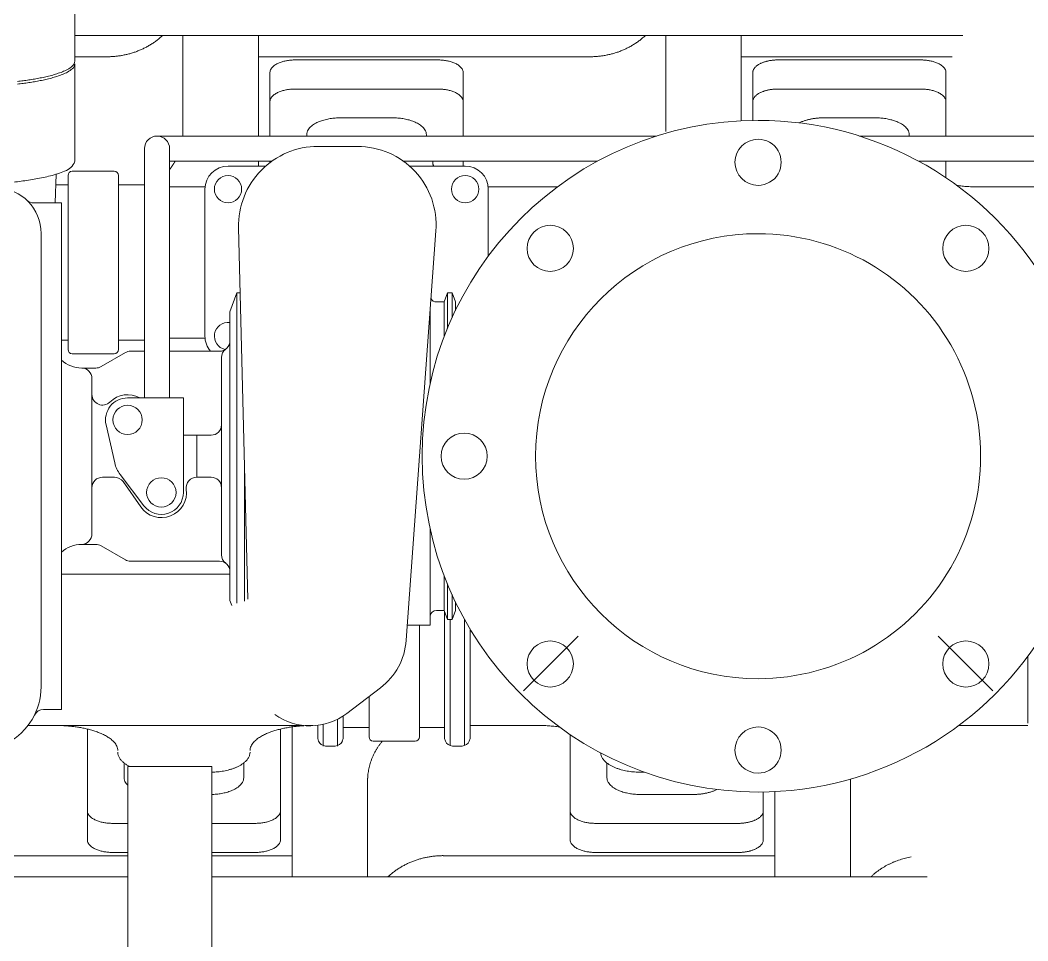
# Model space of a CAD drawing. Header units: millimetres. Extents: x 68650 to 268645, y -2410 to 17645.
# Drawn here: x 75076 to 75556, y 10357.3 to 10796 of the extents above; entities that cross this region are included whole.
import ezdxf

# ---------------------------------------------------------------- set-up
doc = ezdxf.new("R2010")
doc.units = ezdxf.units.MM
doc.layers.add('G-IMPT', color=8, linetype='Continuous', lineweight=18)
doc.layers.add('M-EQPM', color=50, linetype='Continuous', lineweight=18)

# ---------------------------------------------------------------- blocks, each defined once
blk = doc.blocks.new('TKCS_MAY PHAT DIEN_251105 - TKCS_XREF_260106_MAY PHAT DIEN_dwg_112-2491696-TKCS_NHÀ MÁY PHÁT ĐIỆN - MẶT BẰNG COTE _1_000')
at = {"layer": 'G-IMPT'}
for p, q in [((18158.92, 25847.64), (18158.92, 25805.57)), ((18210.42, 25769.85), (18210.42, 25817.81)), ((18246.42, 25769.85), (18246.42, 25817.81)), ((18440.42, 25771.96), (18440.42, 25817.81)), ((18476.42, 25777.14), (18476.42, 25817.81)), ((18158.92, 25807.66), (18174.46, 25807.66)), ((18246.42, 25807.66), (18404.46, 25807.66)), ((18263.92, 25806.12), (18331.92, 25806.12)), ((18493.92, 25806.12), (18561.92, 25806.12)), ((18159, 25804.3), (18159, 25757.83)), ((18251.92, 25769.85), (18251.92, 25800.12)), ((18343.92, 25769.85), (18343.92, 25800.12)), ((18481.92, 25777.32), (18481.92, 25800.12)), ((18573.92, 25769.85), (18573.92, 25800.12)), ((18263.92, 25792.26), (18331.92, 25792.26)), ((18493.92, 25792.26), (18561.92, 25792.26)), ((18285.42, 25778.51), (18310.42, 25778.51)), ((18515.42, 25778.51), (18540.42, 25778.51)), ((18436.04, 25769.85), (18198.12, 25769.85)), ((18269.42, 25769.85), (18269.42, 25770.51)), ((18326.42, 25769.85), (18326.42, 25770.51)), ((18532.8, 25769.85), (18741.14, 25769.85)), ((18556.42, 25769.85), (18556.42, 25770.51)), ((18192.12, 25645.13), (18192.12, 25763.85)), ((18204.12, 25645.13), (18204.12, 25763.85)), ((18293.58, 25764.92), (18274.78, 25764.92)), ((18252.76, 25757.85), (18204.12, 25757.85)), ((18246.42, 25755.54), (18246.42, 25757.85)), ((18251.92, 25757.23), (18251.92, 25757.85)), ((18407.89, 25757.85), (18315.5, 25757.85)), ((18343.92, 25755.54), (18343.92, 25757.85)), ((18560.95, 25757.85), (18776.72, 25757.85)), ((18573.92, 25749.97), (18573.92, 25757.85)), ((18177.72, 25753.11), (18157.72, 25753.11)), ((18231.92, 25755.54), (18249.85, 25755.54)), ((18318.39, 25755.54), (18344.92, 25755.54)), ((18150, 25751.65), (18149.6, 25737.99)), ((18155.72, 25668.11), (18155.72, 25751.11)), ((18179.72, 25668.11), (18179.72, 25751.11)), ((18155.72, 25746.61), (18149.85, 25746.61)), ((18192.12, 25746.61), (18179.72, 25746.61)), ((18204.12, 25745.61), (18220.97, 25745.61)), ((18220.92, 25674.54), (18220.92, 25744.54)), ((18355.92, 25745.61), (18388.78, 25745.61)), ((18355.92, 25744.54), (18355.92, 25712.67)), ((18241.33, 25549.26), (18236.97, 25726.17)), ((18316.81, 25529.62), (18330.98, 25724.7)), ((18142.88, 25507.48), (18142.88, 25723.5)), ((18236.12, 25695.14), (18236.12, 25547.32)), ((18334.89, 25674.28), (18334.89, 25690.84)), ((18328.22, 25686.67), (18328.22, 25652.01)), ((18155.72, 25672.61), (18152.56, 25672.61)), ((18192.12, 25672.61), (18179.72, 25672.61)), ((18204.12, 25673.61), (18220.92, 25673.61)), ((18183.04, 25666.67), (18171.5, 25660.01)), ((18192.12, 25667.34), (18185.54, 25667.34)), ((18227.82, 25667.34), (18204.12, 25667.34)), ((18177.72, 25666.11), (18157.72, 25666.11)), ((18228.82, 25664.34), (18228.82, 25570.34)), ((18162.52, 25659.34), (18169, 25659.34)), ((18167.12, 25580.34), (18167.12, 25654.34)), ((18177.99, 25614.12), (18173.84, 25632.29)), ((18210.67, 25627.34), (18223.82, 25627.34)), ((18239.82, 25610.63), (18239.82, 25548.29)), ((18172.12, 25607.34), (18177.83, 25607.34)), ((18191.79, 25593.74), (18180.56, 25608.6)), ((18190.34, 25593.19), (18181.93, 25605.21)), ((18162.52, 25575.34), (18169, 25575.34)), ((18183.04, 25568.01), (18171.5, 25574.67)), ((18227.82, 25567.34), (18185.54, 25567.34)), ((18232.82, 25561.07), (18152.56, 25561.07)), ((18334.89, 25543.84), (18334.89, 25560.4)), ((18323.12, 25536.84), (18323.12, 25483.57)), ((18336.46, 25539.54), (18338.65, 25539.54)), ((18337.72, 25539.54), (18337.72, 25479.45)), ((18344.52, 25539.7), (18344.52, 25479.45)), ((18398.7, 25531.62), (18372.67, 25505.59)), ((18570.14, 25531.62), (18596.17, 25505.59)), ((18612.92, 25490.14), (18612.92, 25522.01)), ((18304.53, 25506.97), (18288.48, 25494.78)), ((18299.12, 25502.86), (18299.12, 25483.57)), ((18267.78, 25489.07), (18136.67, 25489.07)), ((18262.42, 25489.07), (18262.42, 25416.87)), ((18277.32, 25489.59), (18277.32, 25479.27)), ((18284.12, 25492.04), (18284.12, 25479.27)), ((18612.92, 25489.07), (18580.06, 25489.07)), ((18164.92, 25487.35), (18164.92, 25434.56)), ((18256.92, 25487.35), (18256.92, 25434.56)), ((18286.8, 25488.07), (18299.12, 25488.07)), ((18323.12, 25488.07), (18335.04, 25488.07)), ((18394.92, 25484.72), (18394.92, 25434.56)), ((18278.44, 25479.27), (18283, 25479.27)), ((18301.12, 25481.57), (18321.12, 25481.57)), ((18338.84, 25479.27), (18343.4, 25479.27)), ((18182.42, 25471.17), (18182.42, 25464.17)), ((18239.42, 25471.17), (18239.42, 25464.17)), ((18412.42, 25471.17), (18412.42, 25464.17)), ((18430.24, 25466.79), (18428.42, 25466.79)), ((18298.42, 25462.72), (18298.42, 25416.87)), ((18453.42, 25456.17), (18428.42, 25456.17)), ((18486.92, 25457.36), (18486.92, 25434.56)), ((18492.42, 25457.54), (18492.42, 25416.87)), ((18184.14, 25442.42), (18176.92, 25442.42)), ((18244.92, 25442.42), (18224.14, 25442.42)), ((18474.92, 25442.42), (18406.92, 25442.42)), ((18184.14, 25427.02), (18104.37, 25427.02)), ((18184.14, 25428.56), (18176.92, 25428.56)), ((18244.92, 25428.56), (18224.14, 25428.56)), ((18262.42, 25427.02), (18224.14, 25427.02)), ((18474.92, 25428.56), (18406.92, 25428.56)), ((18184.14, 25416.87), (17957.29, 25416.87))]:
    blk.add_line(p, q, dxfattribs=at)
at = {"layer": 'G-IMPT', "flags": 128}
for points in [[(18581.9, 25817.81), (18484.42, 25817.81), (18158.92, 25817.81)], [(18476.42, 25807.66), (18484.42, 25807.66), (18576.82, 25807.66)], [(18484.43, 25803.79), (18484.18, 25803.63), (18483.95, 25803.46), (18483.72, 25803.28), (18483.5, 25803.09), (18483.28, 25802.9), (18483.08, 25802.69), (18482.89, 25802.48), (18482.7, 25802.25), (18482.53, 25802.01), (18482.38, 25801.77), (18482.25, 25801.51), (18482.13, 25801.24), (18482.04, 25800.97), (18481.97, 25800.69), (18481.93, 25800.4)], [(18484.43, 25789.93), (18484.18, 25789.77), (18483.95, 25789.6), (18483.72, 25789.42), (18483.5, 25789.23), (18483.28, 25789.04), (18483.08, 25788.83), (18482.89, 25788.62), (18482.7, 25788.39), (18482.53, 25788.16), (18482.38, 25787.91), (18482.25, 25787.65), (18482.13, 25787.39), (18482.04, 25787.11), (18481.97, 25786.83), (18481.93, 25786.54)], [(18204.12, 25753.99), (18204.3, 25754.22), (18204.47, 25754.45), (18204.65, 25754.68), (18204.82, 25754.92), (18204.98, 25755.15), (18205.15, 25755.39), (18205.31, 25755.63), (18205.47, 25755.87), (18205.63, 25756.11), (18205.79, 25756.36), (18205.95, 25756.6), (18206.1, 25756.85), (18206.25, 25757.1), (18206.4, 25757.34), (18206.54, 25757.6), (18206.68, 25757.85)], [(18329.42, 25757.6), (18329.42, 25757.47), (18329.43, 25757.34), (18329.43, 25757.21), (18329.45, 25757.08), (18329.46, 25756.95), (18329.48, 25756.81), (18329.51, 25756.68), (18329.53, 25756.56), (18329.56, 25756.43), (18329.6, 25756.3), (18329.63, 25756.17), (18329.67, 25756.05), (18329.72, 25755.92), (18329.76, 25755.8), (18329.81, 25755.68), (18329.86, 25755.56)], [(18579.08, 25746.34), (18579.72, 25746.25), (18580.36, 25746.17), (18581.01, 25746.09), (18581.65, 25746.02), (18582.3, 25745.95), (18582.95, 25745.89), (18583.59, 25745.84), (18584.24, 25745.79), (18584.89, 25745.75), (18585.54, 25745.71), (18586.19, 25745.68), (18586.84, 25745.65), (18587.49, 25745.63), (18588.14, 25745.62), (18588.79, 25745.61), (18589.44, 25745.61), (18621.64, 25745.61)], [(18139.41, 25737.99), (18152.56, 25737.99), (18152.56, 25496.69), (18144.04, 25496.69)], [(18233.72, 25546.14), (18232.82, 25548.61), (18232.82, 25686.07), (18236.12, 25695.14), (18237.74, 25695.14)], [(18331.22, 25690.84), (18334.89, 25690.84), (18336.46, 25695.14)], [(18338.65, 25683.31), (18338.65, 25695.14), (18336.46, 25695.12), (18336.46, 25678.23)], [(18338.65, 25695.14), (18340.22, 25690.84), (18340.22, 25686.67)], [(18210.67, 25600.08), (18210.67, 25645.13), (18184.07, 25645.13)], [(18223.82, 25607.34), (18217.02, 25607.34), (18217.12, 25627.34)], [(18328.22, 25582.68), (18328.22, 25536.84), (18317.33, 25536.84)], [(18331.22, 25543.84), (18334.89, 25543.84), (18336.46, 25539.54), (18336.46, 25556.45)], [(18340.22, 25548.01), (18340.22, 25543.84), (18338.66, 25539.54), (18338.66, 25551.37)], [(18335.04, 25543.45), (18335.04, 25482.79), (18335.46, 25481.64)], [(18347.2, 25535.06), (18347.2, 25482.79), (18346.78, 25481.64)], [(18286.8, 25493.59), (18286.8, 25482.79), (18286.38, 25481.64)], [(18274.64, 25489.12), (18274.64, 25482.79), (18275.06, 25481.64)], [(18389.78, 25488.33), (18389.14, 25488.42), (18388.49, 25488.51), (18387.85, 25488.59), (18387.2, 25488.66), (18386.55, 25488.73), (18385.9, 25488.79), (18385.25, 25488.84), (18384.6, 25488.89), (18383.95, 25488.93), (18383.3, 25488.97), (18382.65, 25489), (18382, 25489.03), (18381.35, 25489.05), (18380.7, 25489.06), (18380.05, 25489.07), (18379.4, 25489.07), (18347.2, 25489.07)], [(18224.14, 25338.07), (18224.14, 25385.87), (18224.14, 25469.52), (18184.14, 25469.52), (18184.14, 25385.87), (18184.14, 25338.07)], [(18528.43, 25463.49), (18528.43, 25463.44), (18528.43, 25463.39), (18528.43, 25463.34), (18528.42, 25463.29), (18528.42, 25463.25), (18528.42, 25463.2), (18528.42, 25463.15), (18528.42, 25463.1), (18528.42, 25463.06), (18528.42, 25463.01), (18528.42, 25462.96), (18528.42, 25462.91), (18528.42, 25462.86), (18528.42, 25462.82), (18528.42, 25462.77), (18528.42, 25462.72), (18528.42, 25416.87)], [(18484.41, 25444.75), (18484.65, 25444.91), (18484.89, 25445.08), (18485.12, 25445.26), (18485.34, 25445.44), (18485.56, 25445.64), (18485.76, 25445.85), (18485.95, 25446.06), (18486.14, 25446.29), (18486.3, 25446.52), (18486.46, 25446.77), (18486.59, 25447.03), (18486.71, 25447.29), (18486.8, 25447.57), (18486.86, 25447.85), (18486.91, 25448.14)], [(18484.41, 25430.89), (18484.65, 25431.05), (18484.89, 25431.22), (18485.12, 25431.4), (18485.34, 25431.59), (18485.56, 25431.78), (18485.76, 25431.99), (18485.95, 25432.2), (18486.14, 25432.43), (18486.3, 25432.67), (18486.46, 25432.91), (18486.59, 25433.17), (18486.71, 25433.44), (18486.8, 25433.71), (18486.86, 25433.99), (18486.91, 25434.28)], [(18492.42, 25427.02), (18484.42, 25427.02), (18334.37, 25427.02)], [(18564.96, 25416.87), (18484.42, 25416.87), (18224.14, 25416.87)]]:
    blk.add_lwpolyline(points, dxfattribs=at)
at = {"layer": 'G-IMPT'}
for centre, radius in [((18231.92, 25744.54), 6.5), ((18344.92, 25744.54), 6.5), ((18385.42, 25716.34), 11), ((18583.41, 25716.34), 11), ((18184.07, 25634.62), 7), ((18344.42, 25617.34), 11), ((18200.17, 25600.08), 7), ((18385.42, 25518.35), 11), ((18583.41, 25518.35), 11)]:
    blk.add_circle(centre, radius, dxfattribs=at)
for centre, radius, start, end in [((18176.45, 25843.57), 35.45, 304.5753, 307.5035), ((18176.86, 25843.04), 34.78, 307.5033, 310.4879), ((18177.3, 25842.53), 34.1, 310.4877, 313.5315), ((18406.45, 25843.57), 35.45, 304.5749, 307.5032), ((18406.86, 25843.04), 34.78, 307.503, 310.4877), ((18407.3, 25842.53), 34.1, 310.4876, 313.5315), ((18174.99, 25846.19), 38.45, 290.6612, 293.3602), ((18175.2, 25845.7), 37.92, 293.36, 296.097), ((18175.45, 25845.18), 37.34, 296.0968, 298.8759), ((18175.75, 25844.65), 36.74, 298.8757, 301.7008), ((18176.08, 25844.11), 36.1, 301.7006, 304.5755), ((18404.99, 25846.19), 38.45, 290.6601, 293.3593), ((18405.2, 25845.7), 37.92, 293.359, 296.0962), ((18405.45, 25845.18), 37.34, 296.0959, 298.8752), ((18405.75, 25844.65), 36.74, 298.875, 301.7002), ((18406.08, 25844.11), 36.1, 301.7, 304.5751), ((18155.59, 25805.75), 3.33, 309.8235, 357.0119), ((18174.42, 25848.4), 40.75, 269.9352, 272.4811), ((18174.42, 25848.34), 40.68, 272.4809, 275.0314), ((18174.44, 25848.2), 40.55, 275.0311, 277.5908), ((18174.46, 25848.01), 40.35, 277.5905, 280.1627), ((18174.51, 25847.75), 40.08, 280.1624, 282.7515), ((18174.58, 25847.43), 39.76, 282.7512, 285.3613), ((18174.68, 25847.06), 39.38, 285.3611, 287.9966), ((18174.82, 25846.64), 38.94, 287.9963, 290.6615), ((18262.89, 25788.12), 17.9, 104.1078, 107.0184), ((18263.29, 25786.53), 19.54, 101.4459, 104.1123), ((18263.57, 25785.13), 20.96, 98.966, 101.4494), ((18263.76, 25783.97), 22.14, 96.6185, 98.9687), ((18263.86, 25783.08), 23.04, 94.3635, 96.6208), ((18263.91, 25782.47), 23.65, 92.1671, 94.3655), ((18263.92, 25782.16), 23.95, 89.9991, 92.1689), ((18331.92, 25782.16), 23.95, 87.81, 89.9835), ((18331.93, 25782.48), 23.64, 85.6098, 87.8118), ((18331.98, 25783.09), 23.03, 83.351, 85.6117), ((18332.08, 25783.99), 22.12, 81.0002, 83.3533), ((18332.27, 25785.15), 20.95, 78.5177, 81.003), ((18332.56, 25786.55), 19.52, 75.8543, 78.5212), ((18332.96, 25788.14), 17.88, 72.9468, 75.8589), ((18404.42, 25848.4), 40.75, 269.9331, 272.4792), ((18404.42, 25848.34), 40.68, 272.4789, 275.0295), ((18404.44, 25848.2), 40.55, 275.0293, 277.589), ((18404.46, 25848.01), 40.35, 277.5888, 280.1611), ((18404.51, 25847.75), 40.08, 280.1608, 282.75), ((18404.58, 25847.43), 39.76, 282.7497, 285.36), ((18404.68, 25847.06), 39.38, 285.3597, 287.9954), ((18404.82, 25846.64), 38.94, 287.9951, 290.6604), ((18493.18, 25786.97), 19.09, 102.6292, 104.4882), ((18493.41, 25785.95), 20.13, 100.8683, 102.6305), ((18493.59, 25785.04), 21.06, 99.1857, 100.8693), ((18493.72, 25784.23), 21.88, 97.5662, 99.1866), ((18493.81, 25783.55), 22.57, 95.9966, 97.567), ((18493.87, 25782.99), 23.13, 94.4653, 95.9973), ((18493.9, 25782.57), 23.55, 92.9617, 94.4659), ((18493.92, 25782.28), 23.84, 91.4763, 92.9623), ((18493.92, 25782.14), 23.98, 89.9997, 91.4768), ((18561.92, 25782.16), 23.95, 87.81, 89.9835), ((18561.93, 25782.48), 23.64, 85.6098, 87.8118), ((18561.98, 25783.09), 23.03, 83.351, 85.6117), ((18562.08, 25783.99), 22.12, 81.0002, 83.3533), ((18562.27, 25785.15), 20.95, 78.5177, 81.003), ((18562.56, 25786.55), 19.52, 75.8543, 78.5212), ((18562.96, 25788.14), 17.88, 72.9468, 75.8589), ((18144.45, 25821.97), 23.15, 291.6842, 298.4744), ((18150.49, 25811.06), 10.69, 297.876, 312.5857), ((18150.46, 25810), 10.89, 297.7611, 312.2195), ((18155.61, 25804.55), 3.39, 309.4704, 355.79), ((18255.01, 25800.11), 3.09, 163.0475, 179.8943), ((18255.57, 25799.93), 3.68, 148.7845, 162.9414), ((18256.52, 25799.36), 4.79, 137.937, 148.8065), ((18257.65, 25798.35), 6.3, 129.73, 137.9897), ((18258.8, 25796.98), 8.1, 123.3435, 129.773), ((18259.88, 25795.34), 10.06, 118.198, 123.3727), ((18260.85, 25793.55), 12.09, 113.9137, 118.2172), ((18261.67, 25791.69), 14.12, 110.2411, 113.9265), ((18262.35, 25789.86), 16.07, 107.0122, 110.2498), ((18333.49, 25789.88), 16.05, 69.7126, 72.953), ((18334.17, 25791.71), 14.1, 66.03, 69.7214), ((18335, 25793.57), 12.07, 61.7336, 66.0428), ((18335.97, 25795.36), 10.04, 56.5724, 61.7528), ((18337.05, 25796.99), 8.08, 50.1646, 56.6016), ((18338.2, 25798.36), 6.29, 41.9352, 50.2078), ((18339.33, 25799.37), 4.78, 31.1094, 41.9874), ((18340.27, 25799.94), 3.67, 16.9787, 31.1305), ((18340.83, 25800.11), 3.09, 0.0365, 16.8726), ((18489.82, 25795.44), 9.94, 119.3145, 122.8824), ((18490.49, 25794.24), 11.32, 116.1888, 119.3211), ((18491.11, 25792.99), 12.71, 113.4003, 116.1937), ((18491.66, 25791.72), 14.09, 110.8815, 113.4041), ((18492.14, 25790.46), 15.44, 108.5829, 110.8845), ((18492.55, 25789.24), 16.73, 106.4623, 108.5852), ((18492.9, 25788.07), 17.95, 104.4867, 106.4642), ((18563.49, 25789.88), 16.05, 69.7126, 72.953), ((18564.17, 25791.71), 14.1, 66.03, 69.7214), ((18565, 25793.57), 12.07, 61.7336, 66.0428), ((18565.97, 25795.36), 10.04, 56.5724, 61.7528), ((18567.05, 25796.99), 8.08, 50.1646, 56.6016), ((18568.2, 25798.36), 6.29, 41.9352, 50.2078), ((18569.33, 25799.37), 4.78, 31.1094, 41.9874), ((18570.27, 25799.94), 3.67, 16.9787, 31.1305), ((18570.83, 25800.11), 3.09, 0.0365, 16.8726), ((18112.29, 25961.52), 166.8, 276.65, 277.5925), ((18114.59, 25944.25), 149.38, 277.5906, 278.643), ((18117.34, 25926.22), 131.14, 278.6402, 279.839), ((18120.56, 25907.7), 112.34, 279.8349, 281.2343), ((18120.47, 25906.94), 112.84, 279.8446, 281.2396), ((18124.29, 25889.01), 93.28, 281.2276, 282.9132), ((18124.2, 25888.22), 93.76, 281.233, 282.912), ((18128.54, 25870.53), 74.32, 282.9014, 285.0173), ((18128.46, 25869.72), 74.76, 282.9004, 285.0061), ((18133.33, 25852.75), 55.9, 284.9945, 287.8081), ((18133.26, 25851.89), 56.31, 284.9836, 287.7802), ((18138.66, 25836.28), 38.59, 287.7568, 291.83), ((18138.59, 25835.37), 38.95, 287.7297, 291.7706), ((18144.4, 25820.99), 23.44, 291.6279, 298.3428), ((18484.93, 25800.12), 3.01, 174.597, 180.1177), ((18112.18, 25960.76), 167.3, 276.667, 277.6077), ((18114.49, 25943.5), 149.89, 277.6058, 278.6559), ((18117.25, 25925.47), 131.65, 278.6532, 279.8488), ((18261.67, 25777.84), 14.12, 110.2411, 113.9265), ((18262.35, 25776), 16.07, 107.0122, 110.2498), ((18262.89, 25774.26), 17.9, 104.1078, 107.0184), ((18263.29, 25772.67), 19.54, 101.4459, 104.1123), ((18263.57, 25771.27), 20.96, 98.966, 101.4494), ((18263.76, 25770.12), 22.14, 96.6185, 98.9687), ((18263.86, 25769.22), 23.04, 94.3635, 96.6208), ((18263.91, 25768.61), 23.65, 92.1671, 94.3655), ((18263.92, 25768.31), 23.95, 89.9991, 92.1689), ((18331.92, 25768.31), 23.95, 87.8115, 89.985), ((18331.93, 25768.62), 23.64, 85.6112, 87.8133), ((18331.98, 25769.23), 23.03, 83.3525, 85.6132), ((18332.09, 25770.13), 22.12, 81.0017, 83.3548), ((18332.27, 25771.29), 20.95, 78.5191, 81.0044), ((18332.56, 25772.69), 19.52, 75.8557, 78.5226), ((18332.96, 25774.28), 17.88, 72.9481, 75.8602), ((18333.49, 25776.03), 16.05, 69.7138, 72.9543), ((18334.17, 25777.86), 14.1, 66.0311, 69.7227), ((18492.14, 25776.61), 15.44, 108.5828, 110.8844), ((18492.55, 25775.38), 16.73, 106.4623, 108.5852), ((18492.9, 25774.21), 17.95, 104.4867, 106.4642), ((18493.18, 25773.11), 19.09, 102.6292, 104.4882), ((18493.41, 25772.09), 20.13, 100.8683, 102.6305), ((18493.59, 25771.18), 21.06, 99.1857, 100.8693), ((18493.72, 25770.37), 21.88, 97.5662, 99.1866), ((18493.81, 25769.69), 22.57, 95.9966, 97.567), ((18493.87, 25769.13), 23.13, 94.4653, 95.9973), ((18493.9, 25768.71), 23.55, 92.9617, 94.4659), ((18493.92, 25768.42), 23.84, 91.4763, 92.9623), ((18493.92, 25768.28), 23.98, 89.9997, 91.4768), ((18561.92, 25768.31), 23.95, 87.81, 89.9835), ((18561.93, 25768.62), 23.64, 85.6098, 87.8118), ((18561.98, 25769.23), 23.03, 83.351, 85.6117), ((18562.08, 25770.13), 22.12, 81.0002, 83.3533), ((18562.27, 25771.29), 20.95, 78.5177, 81.003), ((18562.56, 25772.69), 19.52, 75.8543, 78.5212), ((18562.96, 25774.28), 17.88, 72.9468, 75.8589), ((18563.49, 25776.02), 16.05, 69.7126, 72.953), ((18564.17, 25777.86), 14.1, 66.03, 69.7214), ((18255.01, 25786.25), 3.09, 163.0475, 179.8943), ((18255.57, 25786.08), 3.68, 148.7845, 162.9414), ((18256.52, 25785.5), 4.79, 137.937, 148.8065), ((18257.65, 25784.49), 6.3, 129.73, 137.9897), ((18258.8, 25783.12), 8.1, 123.3435, 129.773), ((18259.88, 25781.48), 10.06, 118.198, 123.3727), ((18260.85, 25779.69), 12.09, 113.9137, 118.2172), ((18335, 25779.71), 12.07, 61.7347, 66.0439), ((18335.97, 25781.5), 10.04, 56.5733, 61.7538), ((18337.05, 25783.13), 8.08, 50.1654, 56.6026), ((18338.2, 25784.5), 6.29, 41.9358, 50.2086), ((18339.33, 25785.51), 4.78, 31.11, 41.9881), ((18340.27, 25786.08), 3.67, 16.9796, 31.1311), ((18340.83, 25786.26), 3.09, 0.0379, 16.8734), ((18484.93, 25786.26), 3.01, 174.597, 180.1177), ((18489.82, 25781.58), 9.94, 119.3145, 122.8824), ((18490.49, 25780.38), 11.32, 116.1888, 119.3211), ((18491.11, 25779.13), 12.71, 113.4003, 116.1937), ((18491.66, 25777.86), 14.09, 110.8815, 113.4041), ((18565, 25779.71), 12.07, 61.7336, 66.0428), ((18565.97, 25781.5), 10.04, 56.5724, 61.7528), ((18567.05, 25783.13), 8.08, 50.1646, 56.6016), ((18568.2, 25784.5), 6.29, 41.9351, 50.2078), ((18569.33, 25785.51), 4.78, 31.1094, 41.9874), ((18570.27, 25786.08), 3.67, 16.9787, 31.1305), ((18570.83, 25786.25), 3.09, 0.0365, 16.8725), ((18282.42, 25759.28), 18.83, 110.2378, 113.9228), ((18283.33, 25756.84), 21.43, 107.0092, 110.2465), ((18284.04, 25754.51), 23.86, 104.1074, 107.0153), ((18284.58, 25752.39), 26.05, 101.4454, 104.1119), ((18284.95, 25750.53), 27.95, 98.9655, 101.4489), ((18285.2, 25748.98), 29.52, 96.6181, 98.9683), ((18285.34, 25747.79), 30.72, 94.3632, 96.6204), ((18285.4, 25746.98), 31.53, 92.167, 94.3652), ((18285.42, 25746.57), 31.94, 89.9991, 92.1688), ((18310.42, 25746.57), 31.94, 87.8141, 89.9871), ((18310.44, 25746.99), 31.53, 85.6143, 87.8159), ((18310.5, 25747.8), 30.71, 83.3561, 85.6163), ((18310.64, 25749), 29.5, 81.0059, 83.3584), ((18310.89, 25750.55), 27.93, 78.5241, 81.0087), ((18311.27, 25752.41), 26.03, 75.8616, 78.5276), ((18311.8, 25754.54), 23.84, 72.9551, 75.8661), ((18312.52, 25756.86), 21.41, 69.7222, 72.9613), ((18313.42, 25759.3), 18.81, 66.0414, 69.7311), ((18484.42, 25617.34), 160, 90.0002, 269.9998), ((18484.42, 25617.34), 160, 269.9998, 90.0002), ((18512.09, 25760.05), 17.99, 112.0922, 114.4429), ((18512.71, 25758.55), 19.61, 109.9395, 112.0946), ((18513.25, 25757.06), 21.19, 107.9475, 109.9414), ((18513.71, 25755.62), 22.7, 106.0888, 107.949), ((18514.11, 25754.25), 24.14, 104.341, 106.09), ((18514.44, 25752.94), 25.48, 102.6859, 104.3421), ((18514.72, 25751.73), 26.73, 101.108, 102.6868), ((18514.94, 25750.63), 27.85, 99.5943, 101.1087), ((18515.1, 25749.63), 28.86, 98.1336, 99.5949), ((18515.23, 25748.77), 29.73, 96.7162, 98.1342), ((18515.31, 25748.03), 30.47, 95.3334, 96.7167), ((18515.37, 25747.44), 31.07, 93.9773, 95.3339), ((18515.4, 25746.99), 31.52, 92.6408, 93.9778), ((18515.42, 25746.68), 31.83, 91.3172, 92.6413), ((18515.42, 25746.53), 31.98, 89.9998, 91.3176), ((18540.42, 25746.57), 31.94, 87.8141, 89.9871), ((18540.44, 25746.99), 31.53, 85.6143, 87.8159), ((18540.5, 25747.8), 30.71, 83.3561, 85.6163), ((18540.64, 25749), 29.5, 81.0059, 83.3584), ((18540.89, 25750.55), 27.93, 78.5241, 81.0087), ((18541.27, 25752.41), 26.03, 75.8616, 78.5276), ((18541.8, 25754.54), 23.84, 72.9551, 75.8661), ((18542.52, 25756.86), 21.41, 69.7222, 72.9613), ((18543.42, 25759.3), 18.81, 66.0414, 69.7311), ((18274.29, 25770.26), 4.91, 148.7749, 162.9288), ((18275.56, 25769.5), 6.39, 137.9297, 148.7969), ((18277.06, 25768.15), 8.4, 129.7242, 137.9825), ((18278.59, 25766.32), 10.8, 123.3387, 129.7673), ((18280.04, 25764.14), 13.41, 118.1939, 123.368), ((18281.32, 25761.75), 16.13, 113.91, 118.2131), ((18314.53, 25761.77), 16.1, 61.7475, 66.0542), ((18315.81, 25764.16), 13.39, 56.5855, 61.7669), ((18317.26, 25766.33), 10.78, 50.1817, 56.6146), ((18318.79, 25768.16), 8.39, 41.9584, 50.2249), ((18320.29, 25769.51), 6.38, 31.1336, 42.0112), ((18321.55, 25770.27), 4.9, 17.0118, 31.1546), ((18511.41, 25761.56), 16.34, 114.44, 117.0215), ((18544.53, 25761.77), 16.1, 61.7475, 66.0542), ((18545.81, 25764.16), 13.39, 56.5855, 61.7669), ((18547.26, 25766.33), 10.78, 50.1817, 56.6146), ((18548.79, 25768.16), 8.39, 41.9584, 50.2249), ((18550.29, 25769.51), 6.38, 31.1336, 42.0112), ((18551.55, 25770.27), 4.9, 17.0118, 31.1546), ((18198.12, 25763.85), 6, 360, 180), ((18273.54, 25770.5), 4.12, 163.0347, 179.894), ((18322.3, 25770.5), 4.12, 0.0673, 16.9061), ((18484.42, 25757.34), 11, 90.0032, 269.9968), ((18484.42, 25757.34), 11, 269.9968, 90.0032), ((18552.3, 25770.5), 4.12, 0.0673, 16.9061), ((18274.78, 25727.1), 37.82, 90, 181.4133), ((18293.58, 25727.42), 37.5, 355.8436, 90), ((18152.09, 25760.2), 7.3, 285.7381, 341.0452), ((18136.68, 25793.65), 44.06, 284.0062, 293.2526), ((18157.72, 25751.11), 2, 90, 179.9999), ((18177.72, 25751.11), 2, 360, 90), ((18231.92, 25744.54), 11, 90, 179.9999), ((18344.92, 25744.54), 11, 360, 90), ((18110.02, 25932.4), 185.54, 275.0323, 277.228), ((18115.66, 25888.53), 141.31, 277.1982, 280.0808), ((18124.37, 25840.3), 92.3, 279.9959, 284.4093), ((18121.06, 25723.5), 21.82, 360, 175.4537), ((18139.41, 25742.79), 4.8, 226.4376, 270), ((18484.42, 25617.34), 106, 90.0003, 269.9997), ((18484.42, 25617.34), 106, 269.9997, 90.0003), ((18331.22, 25693.84), 3, 210.3384, 270), ((18231.92, 25674.54), 6.5, 82.0454, 258.191), ((18231.92, 25674.54), 11, 179.9999, 220.8853), ((18227.82, 25672.34), 5, 270, 359.9998), ((18157.72, 25668.11), 2, 180, 270), ((18177.72, 25668.11), 2, 270, 359.9999), ((18185.54, 25662.34), 5, 89.9999, 119.9998), ((18233.82, 25664.34), 5, 126.8699, 179.9997), ((18162.52, 25674.34), 15, 228.3969, 268.8538), ((18162.12, 25654.34), 5, 359.9999, 88.8538), ((18169, 25664.34), 5, 270, 300), ((18172.12, 25646.7), 5, 179.9997, 314.6589), ((18184.07, 25634.62), 10.5, 90, 192.8698), ((18184.07, 25634.61), 12, 61.2423, 134.6588), ((18223.82, 25632.34), 5, 270, 359.9998), ((18192.12, 25617.35), 14.5, 192.8698, 217.1004), ((18172.12, 25602.34), 5, 89.9999, 179.9997), ((18177.83, 25602.34), 5, 34.9999, 89.9999), ((18217.02, 25602.34), 5, 89.9999, 187.6575), ((18223.82, 25602.34), 5, 359.9999, 89.9999), ((18200.17, 25600.08), 12, 215.0004, 7.6568), ((18200.17, 25600.08), 10.5, 217.1004, 360), ((18162.12, 25580.34), 5, 271.1461, 360), ((18162.52, 25560.34), 15, 91.1458, 131.6031), ((18169, 25570.34), 5, 59.9998, 89.9999), ((18233.82, 25570.34), 5, 179.9997, 233.1301), ((18185.54, 25572.34), 5, 240.0002, 270), ((18227.82, 25562.34), 5, 360, 89.9999), ((18331.22, 25540.84), 3, 90, 180), ((18285.59, 25531.89), 31.3, 307.2295, 355.8435), ((18112.49, 25507.48), 30.39, 175.4537, 0), ((18144.04, 25491.89), 4.8, 90, 153.6901), ((18271.01, 25517.78), 28.89, 234.4342, 307.2295), ((18149.42, 25414.21), 74.86, 88.3566, 90.0086), ((18149.45, 25415.18), 73.89, 86.6841, 88.3579), ((18149.56, 25417.11), 71.96, 84.9669, 86.6856), ((18149.82, 25419.96), 69.1, 83.1788, 84.9686), ((18272.02, 25419.99), 69.07, 95.0477, 96.8357), ((18272.27, 25417.14), 71.93, 93.3327, 95.0494), ((18272.39, 25415.2), 73.87, 91.6619, 93.3342), ((18272.42, 25414.22), 74.85, 90.0129, 91.6633), ((18150.26, 25423.67), 65.36, 81.289, 83.181), ((18150.95, 25428.16), 60.82, 79.2583, 81.2917), ((18151.94, 25433.34), 55.55, 77.0358, 79.262), ((18153.26, 25439.07), 49.67, 74.5517, 77.041), ((18154.96, 25445.2), 43.3, 71.7042, 74.5594), ((18157.07, 25451.53), 36.63, 68.341, 71.7161), ((18159.58, 25457.84), 29.83, 64.2171, 68.3606), ((18162.49, 25463.84), 23.17, 58.9155, 64.2517), ((18259.34, 25463.85), 23.15, 115.7602, 121.097), ((18262.25, 25457.86), 29.82, 111.6508, 115.7948), ((18264.76, 25451.56), 36.6, 108.2953, 111.6705), ((18266.87, 25445.22), 43.28, 105.4526, 108.3073), ((18268.57, 25439.1), 49.63, 102.9714, 105.4603), ((18269.89, 25433.37), 55.51, 100.7514, 102.9766), ((18270.88, 25428.19), 60.78, 98.7227, 100.7551), ((18271.57, 25423.7), 65.33, 96.8335, 98.7254), ((18484.42, 25477.34), 11, 90.0032, 269.9968), ((18484.42, 25477.34), 11, 269.9968, 90.0032), ((18165.73, 25469.17), 16.93, 51.6818, 58.98), ((18169.11, 25473.41), 11.51, 41.0705, 51.8058), ((18172.23, 25476.09), 7.4, 24.5486, 41.2567), ((18174.28, 25477.04), 5.14, 0.408, 24.4428), ((18247.56, 25477.04), 5.14, 155.5894, 179.638), ((18249.6, 25476.1), 7.39, 138.7664, 155.4828), ((18252.72, 25473.41), 11.5, 128.2109, 138.9524), ((18256.1, 25469.18), 16.92, 121.0322, 128.3349), ((18278.44, 25482.87), 3.6, 199.9996, 269.9999), ((18283, 25482.87), 3.6, 269.9999, 339.9996), ((18301.12, 25483.57), 2, 180, 269.9999), ((18329.41, 25461.52), 31.26, 144.8071, 147.1584), ((18329.76, 25461.27), 31.69, 142.4876, 144.8071), ((18330.11, 25461), 32.13, 140.2002, 142.4876), ((18321.12, 25483.57), 2, 269.9999, 359.9999), ((18338.84, 25482.87), 3.6, 199.9996, 269.9999), ((18343.4, 25482.87), 3.6, 269.9999, 339.9996), ((18184.31, 25476.3), 4.89, 180.0675, 196.9144), ((18185.2, 25476.58), 5.82, 197.02, 211.1686), ((18236.64, 25476.58), 5.82, 328.7996, 342.9522), ((18237.53, 25476.3), 4.89, 343.0579, 359.8946), ((18328.09, 25462.26), 29.74, 154.3977, 156.8688), ((18328.4, 25462.12), 30.09, 151.9547, 154.3976), ((18328.72, 25461.94), 30.46, 149.5413, 151.9546), ((18329.06, 25461.74), 30.85, 147.1585, 149.5412), ((18414.4, 25476.32), 4.98, 183.0404, 199.401), ((18415.4, 25476.68), 6.04, 199.4787, 212.9702), ((18186.7, 25477.49), 7.57, 211.147, 222.0213), ((18188.48, 25479.08), 9.96, 221.9686, 230.2325), ((18190.3, 25481.26), 12.8, 230.1895, 236.6239), ((18192.02, 25483.84), 15.91, 236.5947, 241.7742), ((18193.55, 25486.68), 19.13, 241.7548, 243.7956), ((18228.28, 25486.7), 19.15, 293.9155, 298.2201), ((18229.81, 25483.86), 15.92, 298.2008, 303.3771), ((18231.53, 25481.27), 12.82, 303.3478, 309.7795), ((18233.35, 25479.09), 9.97, 309.7364, 317.9995), ((18235.14, 25477.49), 7.58, 317.9468, 328.8213), ((18327.07, 25462.63), 28.66, 164.4334, 166.9974), ((18327.29, 25462.57), 28.89, 161.8889, 164.4333), ((18327.53, 25462.49), 29.14, 159.3666, 161.8887), ((18327.8, 25462.39), 29.43, 156.8689, 159.3665), ((18416.94, 25477.67), 7.88, 212.9397, 223.2804), ((18418.72, 25479.34), 10.32, 223.2295, 231.1262), ((18420.52, 25481.55), 13.17, 231.0861, 237.2724), ((18422.2, 25484.15), 16.26, 237.2455, 242.2588), ((18423.69, 25486.97), 19.45, 242.2409, 246.43), ((18223.42, 25504.72), 37.93, 271.0846, 272.1692), ((18223.44, 25504.23), 37.44, 272.1674, 274.3661), ((18223.51, 25503.27), 36.48, 274.3642, 276.6218), ((18223.68, 25501.85), 35.05, 276.6195, 278.9702), ((18223.97, 25500.02), 33.19, 278.9674, 281.4513), ((18224.42, 25497.81), 30.93, 281.4478, 284.1148), ((18225.06, 25495.29), 28.33, 284.1103, 287.019), ((18225.9, 25492.53), 25.45, 287.0128, 290.251), ((18226.98, 25489.63), 22.36, 290.2422, 293.9283), ((18326.55, 25462.72), 28.13, 174.7786, 177.3906), ((18326.63, 25462.71), 28.21, 172.1734, 174.7784), ((18326.74, 25462.7), 28.33, 169.5786, 172.1732), ((18326.89, 25462.67), 28.48, 166.9976, 169.5784), ((18424.96, 25489.87), 22.62, 246.4181, 250.0219), ((18426, 25492.74), 25.67, 250.0137, 253.1884), ((18426.83, 25495.45), 28.5, 253.1826, 256.0417), ((18427.44, 25497.92), 31.05, 256.0374, 258.6629), ((18427.88, 25500.1), 33.27, 258.6596, 261.1105), ((18428.17, 25501.9), 35.09, 261.1079, 263.4313), ((18428.33, 25503.29), 36.5, 263.4291, 265.6634), ((18428.4, 25504.24), 37.45, 265.6615, 267.8391), ((18428.42, 25504.72), 37.93, 267.8373, 269.9873), ((18186.54, 25464.18), 4.12, 180.0673, 196.9061), ((18187.28, 25464.41), 4.9, 197.0118, 211.1546), ((18188.55, 25465.17), 6.38, 211.1336, 222.0112), ((18190.05, 25466.51), 8.39, 221.9584, 225.2076), ((18230.25, 25468.36), 10.8, 303.3387, 309.7673), ((18231.78, 25466.53), 8.4, 309.7242, 317.9825), ((18233.28, 25465.18), 6.39, 317.9298, 328.7969), ((18234.55, 25464.41), 4.91, 328.7749, 342.9288), ((18235.3, 25464.18), 4.12, 343.0347, 359.894), ((18326.51, 25462.72), 28.1, 177.3908, 180.0053), ((18416.54, 25464.18), 4.12, 180.0673, 196.9061), ((18417.28, 25464.41), 4.9, 197.0118, 211.1546), ((18418.55, 25465.17), 6.38, 211.1336, 222.0112), ((18420.05, 25466.51), 8.39, 221.9584, 230.2249), ((18421.58, 25468.34), 10.78, 230.1817, 236.6147), ((18223.42, 25488.11), 31.94, 271.2881, 272.1687), ((18223.44, 25487.7), 31.53, 272.1669, 274.3652), ((18223.5, 25486.89), 30.72, 274.3632, 276.6204), ((18223.64, 25485.7), 29.52, 276.6181, 278.9683), ((18223.88, 25484.15), 27.95, 278.9655, 281.4489), ((18224.26, 25482.29), 26.05, 281.4454, 284.1119), ((18224.8, 25480.16), 23.86, 284.1074, 287.0153), ((18225.51, 25477.84), 21.43, 287.0092, 290.2465), ((18226.42, 25475.4), 18.83, 290.2378, 293.9228), ((18227.52, 25472.93), 16.13, 293.91, 298.2131), ((18228.8, 25470.54), 13.41, 298.1939, 303.368), ((18423.03, 25470.52), 13.39, 236.5855, 241.7669), ((18424.31, 25472.91), 16.1, 241.7476, 246.0542), ((18425.42, 25475.38), 18.81, 246.0415, 249.7311), ((18426.32, 25477.82), 21.41, 249.7222, 252.9613), ((18427.03, 25480.14), 23.84, 252.9551, 255.8661), ((18427.57, 25482.27), 26.03, 255.8616, 258.5276), ((18427.95, 25484.13), 27.93, 258.5241, 261.0087), ((18428.2, 25485.68), 29.5, 261.0059, 263.3584), ((18428.34, 25486.88), 30.71, 263.3561, 265.6163), ((18428.4, 25487.69), 31.53, 265.6143, 267.8159), ((18428.42, 25488.11), 31.94, 267.8141, 269.987), ((18453.42, 25488.15), 31.98, 269.9998, 271.3178), ((18453.42, 25487.99), 31.83, 271.3174, 272.6418), ((18453.44, 25487.69), 31.52, 272.6414, 273.9786), ((18453.47, 25487.24), 31.07, 273.9782, 275.335), ((18453.53, 25486.65), 30.47, 275.3345, 276.7182), ((18453.61, 25485.91), 29.73, 276.7177, 278.136), ((18453.74, 25485.04), 28.86, 278.1354, 279.5971), ((18453.9, 25484.05), 27.85, 279.5964, 281.1113), ((18454.12, 25482.94), 26.72, 281.1105, 282.6898), ((18454.4, 25481.73), 25.48, 282.6889, 284.3456), ((18454.73, 25480.43), 24.14, 284.3446, 286.0942), ((18455.13, 25479.05), 22.7, 286.0929, 287.9538), ((18455.6, 25477.61), 21.19, 287.9523, 289.947), ((18456.13, 25476.13), 19.61, 289.9451, 292.1012), ((18456.75, 25474.62), 17.98, 292.0988, 294.4506), ((18457.43, 25473.12), 16.33, 294.4477, 297.0306), ((18168.01, 25448.42), 3.09, 180.0366, 196.8727), ((18168.56, 25448.6), 3.67, 196.9788, 211.1306), ((18169.51, 25449.17), 4.78, 211.1095, 221.9875), ((18170.64, 25450.18), 6.29, 221.9352, 230.2079), ((18251.19, 25450.19), 6.3, 309.73, 317.9897), ((18252.32, 25449.18), 4.79, 317.937, 328.8065), ((18253.27, 25448.6), 3.68, 328.7845, 342.9414), ((18253.83, 25448.42), 3.09, 343.0475, 359.8943), ((18398.01, 25448.42), 3.09, 180.0366, 196.8727), ((18398.56, 25448.6), 3.67, 196.9788, 211.1306), ((18399.51, 25449.17), 4.78, 211.1095, 221.9875), ((18400.64, 25450.18), 6.29, 221.9352, 230.2079), ((18483.91, 25448.42), 3.01, 354.597, 0.1176), ((18171.79, 25451.55), 8.08, 230.1646, 236.6017), ((18172.87, 25453.18), 10.04, 236.5724, 241.7528), ((18173.84, 25454.97), 12.07, 241.7337, 246.0428), ((18174.66, 25456.82), 14.1, 246.03, 249.7215), ((18175.34, 25458.65), 16.05, 249.7126, 252.953), ((18175.88, 25460.4), 17.88, 252.9468, 255.8589), ((18176.28, 25461.99), 19.52, 255.8544, 258.5212), ((18176.57, 25463.39), 20.95, 258.5177, 261.003), ((18176.75, 25464.55), 22.12, 261.0003, 263.3533), ((18176.86, 25465.45), 23.03, 263.351, 265.6118), ((18176.91, 25466.06), 23.64, 265.6098, 267.8118), ((18176.92, 25466.37), 23.95, 267.81, 269.9835), ((18244.92, 25466.37), 23.95, 269.9991, 272.1689), ((18244.93, 25466.07), 23.65, 272.1671, 274.3655), ((18244.98, 25465.46), 23.04, 274.3635, 276.6207), ((18245.08, 25464.56), 22.14, 276.6185, 278.9687), ((18245.27, 25463.4), 20.96, 278.966, 281.4494), ((18245.55, 25462.01), 19.54, 281.4459, 284.1123), ((18245.95, 25460.42), 17.9, 284.1078, 287.0184), ((18246.49, 25458.67), 16.07, 287.0122, 290.2498), ((18247.17, 25456.84), 14.12, 290.2411, 293.9265), ((18247.99, 25454.99), 12.09, 293.9137, 298.2172), ((18248.96, 25453.2), 10.06, 298.198, 303.3727), ((18250.04, 25451.56), 8.1, 303.3435, 309.773), ((18401.79, 25451.55), 8.08, 230.1646, 236.6017), ((18402.87, 25453.18), 10.04, 236.5724, 241.7528), ((18403.84, 25454.97), 12.07, 241.7337, 246.0428), ((18404.66, 25456.82), 14.1, 246.03, 249.7215), ((18405.34, 25458.65), 16.05, 249.7126, 252.953), ((18405.88, 25460.4), 17.88, 252.9468, 255.8589), ((18406.28, 25461.99), 19.52, 255.8544, 258.5212), ((18406.57, 25463.39), 20.95, 258.5177, 261.003), ((18406.75, 25464.55), 22.12, 261.0003, 263.3533), ((18406.86, 25465.45), 23.03, 263.351, 265.6118), ((18406.91, 25466.06), 23.64, 265.6098, 267.8118), ((18406.92, 25466.37), 23.95, 267.81, 269.9835), ((18474.92, 25466.4), 23.98, 269.9997, 271.4768), ((18474.92, 25466.25), 23.84, 271.4763, 272.9623), ((18474.94, 25465.97), 23.55, 272.9617, 274.4659), ((18474.97, 25465.55), 23.13, 274.4653, 275.9973), ((18475.03, 25464.99), 22.57, 275.9966, 277.567), ((18475.12, 25464.3), 21.88, 277.5662, 279.1865), ((18475.25, 25463.5), 21.06, 279.1857, 280.8693), ((18475.43, 25462.58), 20.13, 280.8682, 282.6305), ((18475.66, 25461.57), 19.09, 282.6292, 284.4882), ((18475.94, 25460.47), 17.95, 284.4867, 286.4642), ((18476.29, 25459.3), 16.73, 286.4623, 288.5852), ((18476.7, 25458.07), 15.44, 288.5828, 290.8844), ((18477.18, 25456.82), 14.09, 290.8815, 293.4041), ((18477.73, 25455.55), 12.71, 293.4003, 296.1937), ((18478.34, 25454.3), 11.32, 296.1888, 299.3211), ((18479.02, 25453.1), 9.94, 299.3145, 302.8824), ((18168.01, 25434.57), 3.09, 180.0366, 196.8727), ((18168.56, 25434.74), 3.67, 196.9788, 211.1306), ((18169.51, 25435.31), 4.78, 211.1095, 221.9875), ((18170.64, 25436.32), 6.29, 221.9352, 230.2079), ((18171.79, 25437.69), 8.08, 230.1646, 236.6017), ((18250.04, 25437.7), 8.1, 303.3435, 309.773), ((18251.19, 25436.33), 6.3, 309.73, 317.9897), ((18252.32, 25435.32), 4.79, 317.937, 328.8065), ((18253.27, 25434.75), 3.68, 328.7845, 342.9414), ((18253.83, 25434.57), 3.09, 343.0475, 359.8943), ((18398.01, 25434.57), 3.09, 180.0366, 196.8727), ((18398.56, 25434.74), 3.67, 196.9788, 211.1306), ((18399.51, 25435.31), 4.78, 211.1095, 221.9875), ((18400.64, 25436.32), 6.29, 221.9352, 230.2079), ((18401.79, 25437.69), 8.08, 230.1646, 236.6017), ((18483.91, 25434.56), 3.01, 354.597, 0.1176), ((18172.87, 25439.32), 10.04, 236.5724, 241.7528), ((18173.84, 25441.11), 12.07, 241.7337, 246.0428), ((18174.66, 25442.97), 14.1, 246.03, 249.7215), ((18175.34, 25444.8), 16.05, 249.7126, 252.953), ((18175.88, 25446.54), 17.88, 252.9468, 255.8589), ((18176.28, 25448.13), 19.52, 255.8544, 258.5212), ((18176.57, 25449.53), 20.95, 258.5177, 261.003), ((18176.75, 25450.69), 22.12, 261.0003, 263.3533), ((18176.86, 25451.59), 23.03, 263.351, 265.6118), ((18176.91, 25452.2), 23.64, 265.6098, 267.8118), ((18176.92, 25452.51), 23.95, 267.81, 269.9835), ((18244.92, 25452.52), 23.95, 269.9991, 272.1689), ((18244.93, 25452.21), 23.65, 272.1671, 274.3655), ((18244.98, 25451.6), 23.04, 274.3635, 276.6207), ((18245.08, 25450.71), 22.14, 276.6185, 278.9687), ((18245.27, 25449.55), 20.96, 278.966, 281.4494), ((18245.55, 25448.15), 19.54, 281.4459, 284.1123), ((18245.95, 25446.56), 17.9, 284.1078, 287.0184), ((18246.49, 25444.82), 16.07, 287.0122, 290.2498), ((18247.17, 25442.99), 14.12, 290.2411, 293.9265), ((18247.99, 25441.13), 12.09, 293.9137, 298.2172), ((18248.96, 25439.34), 10.06, 298.198, 303.3727), ((18334.33, 25386.93), 40.08, 100.1608, 102.75), ((18334.38, 25386.67), 40.35, 97.5888, 100.1611), ((18334.4, 25386.48), 40.55, 95.0293, 97.589), ((18334.42, 25386.34), 40.68, 92.4789, 95.0295), ((18334.42, 25386.28), 40.75, 89.9331, 92.4791), ((18402.87, 25439.32), 10.04, 236.5724, 241.7528), ((18403.84, 25441.11), 12.07, 241.7337, 246.0428), ((18404.66, 25442.97), 14.1, 246.03, 249.7215), ((18405.34, 25444.8), 16.05, 249.7126, 252.953), ((18405.88, 25446.54), 17.88, 252.9468, 255.8589), ((18406.28, 25448.13), 19.52, 255.8544, 258.5212), ((18406.57, 25449.53), 20.95, 258.5177, 261.003), ((18406.75, 25450.69), 22.12, 261.0003, 263.3533), ((18406.86, 25451.59), 23.03, 263.351, 265.6118), ((18406.91, 25452.2), 23.64, 265.6098, 267.8118), ((18406.92, 25452.51), 23.95, 267.81, 269.9835), ((18474.92, 25452.54), 23.98, 269.9997, 271.4768), ((18474.92, 25452.4), 23.84, 271.4763, 272.9623), ((18474.94, 25452.11), 23.55, 272.9617, 274.4659), ((18474.97, 25451.69), 23.13, 274.4653, 275.9973), ((18475.03, 25451.13), 22.57, 275.9966, 277.567), ((18475.12, 25450.45), 21.88, 277.5662, 279.1866), ((18475.25, 25449.64), 21.06, 279.1857, 280.8693), ((18475.43, 25448.73), 20.13, 280.8683, 282.6305), ((18475.66, 25447.71), 19.09, 282.6292, 284.4882), ((18475.94, 25446.61), 17.95, 284.4867, 286.4642), ((18476.29, 25445.44), 16.73, 286.4623, 288.5852), ((18476.7, 25444.22), 15.44, 288.5828, 290.8844), ((18477.18, 25442.96), 14.09, 290.8815, 293.4041), ((18477.73, 25441.69), 12.71, 293.4003, 296.1937), ((18478.34, 25440.44), 11.32, 296.1888, 299.3211), ((18479.02, 25439.24), 9.94, 299.3145, 302.8824), ((18564.34, 25386.89), 40.13, 100.0686, 102.0142), ((18333.09, 25390.03), 36.74, 118.875, 121.7003), ((18333.39, 25389.5), 37.34, 116.0959, 118.8752), ((18333.64, 25388.98), 37.92, 113.359, 116.0962), ((18333.85, 25388.49), 38.45, 110.6601, 113.3593), ((18334.02, 25388.04), 38.94, 107.9951, 110.6604), ((18334.16, 25387.62), 39.38, 105.3597, 107.9954), ((18334.26, 25387.25), 39.76, 102.7497, 105.36), ((18562.98, 25390.22), 36.51, 120.2468, 122.3855), ((18563.21, 25389.82), 36.98, 118.1353, 120.2469), ((18563.42, 25389.42), 37.43, 116.0493, 118.1354), ((18563.61, 25389.03), 37.86, 113.987, 116.0494), ((18563.78, 25388.66), 38.27, 111.9467, 113.9871), ((18563.92, 25388.3), 38.65, 109.9268, 111.9468), ((18564.04, 25387.97), 39.01, 107.9253, 109.9269), ((18564.14, 25387.66), 39.34, 105.9406, 107.9255), ((18564.23, 25387.37), 39.63, 103.9708, 105.9407), ((18564.29, 25387.11), 39.9, 102.0141, 103.9709), ((18331.54, 25392.15), 34.1, 130.4876, 133.5316), ((18331.98, 25391.64), 34.78, 127.503, 130.4878), ((18332.39, 25391.11), 35.45, 124.5749, 127.5032), ((18332.76, 25390.57), 36.1, 121.7, 124.5751), ((18561.48, 25392.21), 34.02, 131.2406, 133.5361), ((18561.82, 25391.83), 34.53, 128.979, 131.2406), ((18562.14, 25391.44), 35.03, 126.7501, 128.979), ((18562.44, 25391.03), 35.53, 124.5527, 126.7502), ((18562.72, 25390.63), 36.03, 122.3854, 124.5528)]:
    blk.add_arc(centre, radius, start, end, dxfattribs=at)
blk = doc.blocks.new('TKCS_MAY PHAT DIEN_251105 - TKCS_XREF_260106_MAY PHAT DIEN_dwg_A$C086a2854-2491700-TKCS_NHÀ MÁY PHÁT ĐIỆN - MẶT BẰNG COTE _1_000')
blk.add_blockref('TKCS_MAY PHAT DIEN_251105 - TKCS_XREF_260106_MAY PHAT DIEN_dwg_112-2491696-TKCS_NHÀ MÁY PHÁT ĐIỆN - MẶT BẰNG COTE _1_000', (-21109.49, -24617.34))
blk = doc.blocks.new('TKCS_MAY PHAT DIEN_251105 - TKCS_XREF_260106_MAY PHAT DIEN_dwg-2491693-TKCS_NHÀ MÁY PHÁT ĐIỆN - MẶT BẰNG COTE _1_000')
blk.add_blockref('TKCS_MAY PHAT DIEN_251105 - TKCS_XREF_260106_MAY PHAT DIEN_dwg_A$C086a2854-2491700-TKCS_NHÀ MÁY PHÁT ĐIỆN - MẶT BẰNG COTE _1_000', (310559.44, 72532))
blk = doc.blocks.new('TKCS_MAY PHAT DIEN_251105 - MÁY PHÁT ĐIỂN-596403-TKCS_NHÀ MÁY PHÁT ĐIỆN - MẶT BẰNG COTE _1_000')
blk.add_blockref('TKCS_MAY PHAT DIEN_251105 - TKCS_XREF_260106_MAY PHAT DIEN_dwg-2491693-TKCS_NHÀ MÁY PHÁT ĐIỆN - MẶT BẰNG COTE _1_000', (-303959.44, -77332))

msp = doc.modelspace()

# ---------------------------------------------------------------- block references
at = {"layer": 'M-EQPM'}
msp.add_blockref('TKCS_MAY PHAT DIEN_251105 - MÁY PHÁT ĐIỂN-596403-TKCS_NHÀ MÁY PHÁT ĐIỆN - MẶT BẰNG COTE _1_000', (71452.56, 14388.23), dxfattribs=at)

doc.saveas('drawing.dxf')
